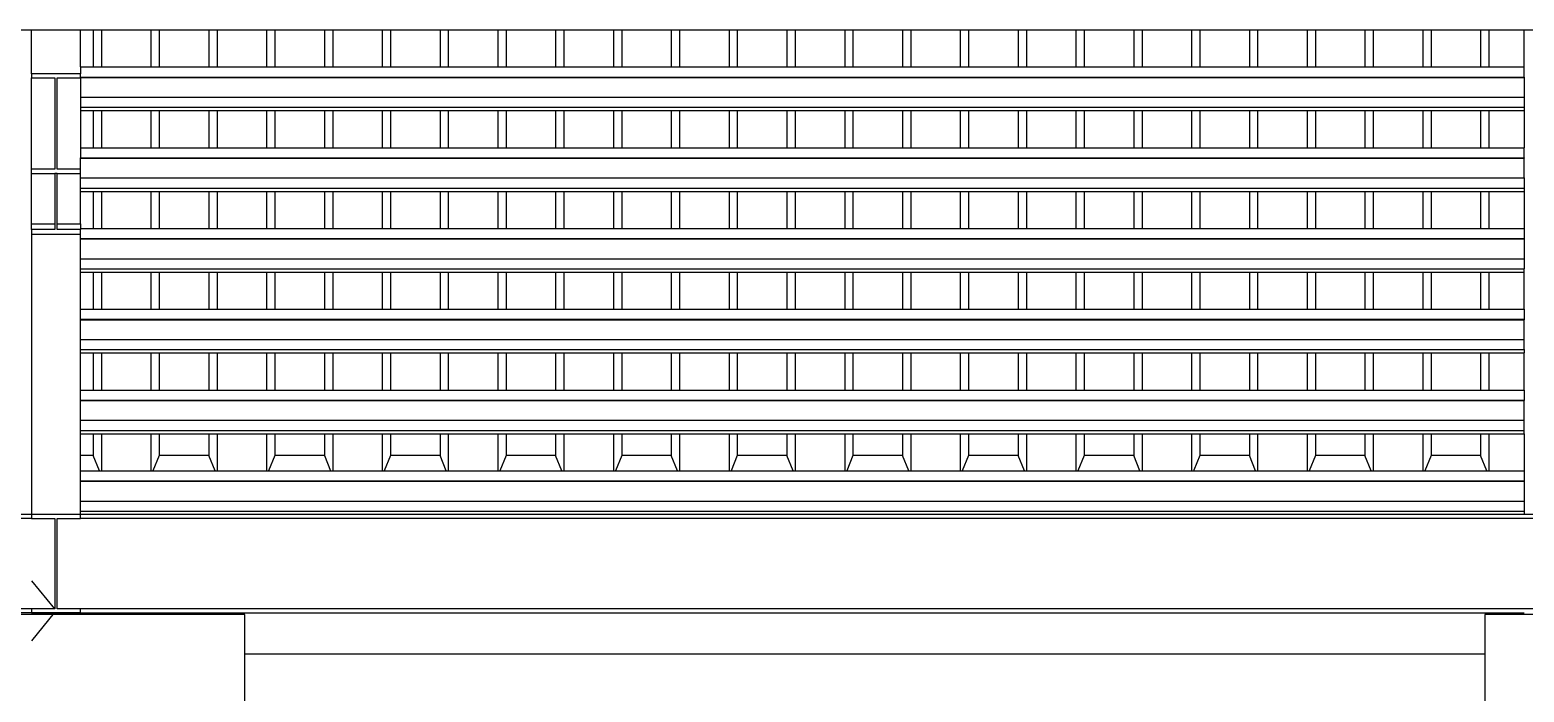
# Model space of a CAD drawing. Extents: x -49.7 to 49.7, y -10.2 to 18.8.
# Drawn here: x -3.051 to 0.599, y 11.477 to 13.094 of the extents above; entities that cross this region are included whole.
import ezdxf

# ---------------------------------------------------------------- set-up
doc = ezdxf.new("R2010")
doc.units = 0
doc.layers.get('0').update_dxf_attribs({"linetype": 'CONTINUOUS'})
doc.layers.add('SECTIONCUTEDGES', color=7, linetype='CONTINUOUS')

msp = doc.modelspace()

# ---------------------------------------------------------------- linework, layer by layer
for p, q in [((-3.1507, 13.0943), (-3.0468, 13.0943)), ((-3.0468, 13.0943), (-2.9268, 13.0943)), ((-3.0468, 12.9872), (-3.0468, 13.0943)), ((-2.9268, 13.0943), (-2.8959, 13.0943)), ((-2.9268, 13.0039), (-2.9268, 13.0943)), ((-2.8959, 13.0943), (-2.8959, 13.0039)), ((-2.8959, 13.0943), (-2.8758, 13.0943)), ((-2.8758, 13.0943), (-2.8758, 13.0039)), ((-2.8758, 13.0943), (-2.7547, 13.0943)), ((-2.7547, 13.0943), (-2.7547, 13.0039)), ((-2.7547, 13.0943), (-2.7346, 13.0943)), ((-2.7346, 13.0943), (-2.7346, 13.0039)), ((-2.7346, 13.0943), (-2.6135, 13.0943)), ((-2.6135, 13.0943), (-2.6135, 13.0039)), ((-2.6135, 13.0943), (-2.5934, 13.0943)), ((-2.5934, 13.0943), (-2.5934, 13.0039)), ((-2.5934, 13.0943), (-2.4723, 13.0943)), ((-2.4723, 13.0943), (-2.4723, 13.0039)), ((-2.4723, 13.0943), (-2.4521, 13.0943)), ((-2.4521, 13.0943), (-2.4521, 13.0039)), ((-2.4521, 13.0943), (-2.3311, 13.0943)), ((-2.3311, 13.0943), (-2.3311, 13.0039)), ((-2.3311, 13.0943), (-2.3109, 13.0943)), ((-2.3109, 13.0943), (-2.3109, 13.0039)), ((-2.3109, 13.0943), (-2.1899, 13.0943)), ((-2.1899, 13.0943), (-2.1899, 13.0039)), ((-2.1899, 13.0943), (-2.1697, 13.0943)), ((-2.1697, 13.0943), (-2.1697, 13.0039)), ((-2.1697, 13.0943), (-2.0487, 13.0943)), ((-2.0487, 13.0943), (-2.0487, 13.0039)), ((-2.0487, 13.0943), (-2.0285, 13.0943)), ((-2.0285, 13.0943), (-2.0285, 13.0039)), ((-2.0285, 13.0943), (-1.9075, 13.0943)), ((-1.9075, 13.0943), (-1.9075, 13.0039)), ((-1.9075, 13.0943), (-1.8873, 13.0943)), ((-1.8873, 13.0943), (-1.8873, 13.0039)), ((-1.8873, 13.0943), (-1.7663, 13.0943)), ((-1.7663, 13.0943), (-1.7663, 13.0039)), ((-1.7663, 13.0943), (-1.7461, 13.0943)), ((-1.7461, 13.0943), (-1.7461, 13.0039)), ((-1.7461, 13.0943), (-1.6251, 13.0943)), ((-1.6251, 13.0943), (-1.6251, 13.0039)), ((-1.6251, 13.0943), (-1.6049, 13.0943)), ((-1.6049, 13.0943), (-1.6049, 13.0039)), ((-1.6049, 13.0943), (-1.4839, 13.0943)), ((-1.4839, 13.0943), (-1.4839, 13.0039)), ((-1.4839, 13.0943), (-1.4637, 13.0943)), ((-1.4637, 13.0943), (-1.4637, 13.0039)), ((-1.4637, 13.0943), (-1.3427, 13.0943)), ((-1.3427, 13.0943), (-1.3427, 13.0039)), ((-1.3427, 13.0943), (-1.3225, 13.0943)), ((-1.3225, 13.0943), (-1.3225, 13.0039)), ((-1.3225, 13.0943), (-1.2015, 13.0943)), ((-1.2015, 13.0943), (-1.2015, 13.0039)), ((-1.2015, 13.0943), (-1.1813, 13.0943)), ((-1.1813, 13.0943), (-1.1813, 13.0039)), ((-1.1813, 13.0943), (-1.0602, 13.0943)), ((-1.0602, 13.0943), (-1.0602, 13.0039)), ((-1.0602, 13.0943), (-1.0401, 13.0943)), ((-1.0401, 13.0943), (-1.0401, 13.0039)), ((-1.0401, 13.0943), (-0.919, 13.0943)), ((-0.919, 13.0943), (-0.919, 13.0039)), ((-0.919, 13.0943), (-0.8989, 13.0943)), ((-0.8989, 13.0943), (-0.8989, 13.0039)), ((-0.8989, 13.0943), (-0.7778, 13.0943)), ((-0.7778, 13.0943), (-0.7778, 13.0039)), ((-0.7778, 13.0943), (-0.7577, 13.0943)), ((-0.7577, 13.0943), (-0.7577, 13.0039)), ((-0.7577, 13.0943), (-0.6366, 13.0943)), ((-0.6366, 13.0943), (-0.6366, 13.0039)), ((-0.6366, 13.0943), (-0.6165, 13.0943)), ((-0.6165, 13.0943), (-0.6165, 13.0039)), ((-0.6165, 13.0943), (-0.4954, 13.0943)), ((-0.4954, 13.0943), (-0.4954, 13.0039)), ((-0.4954, 13.0943), (-0.4752, 13.0943)), ((-0.4752, 13.0943), (-0.4752, 13.0039)), ((-0.4752, 13.0943), (-0.3542, 13.0943)), ((-0.3542, 13.0943), (-0.3542, 13.0039)), ((-0.3542, 13.0943), (-0.334, 13.0943)), ((-0.334, 13.0943), (-0.334, 13.0039)), ((-0.334, 13.0943), (-0.213, 13.0943)), ((-0.213, 13.0943), (-0.213, 13.0039)), ((-0.213, 13.0943), (-0.1928, 13.0943)), ((-0.1928, 13.0943), (-0.1928, 13.0039)), ((-0.1928, 13.0943), (-0.0718, 13.0943)), ((-0.0718, 13.0943), (-0.0718, 13.0039)), ((-0.0718, 13.0943), (-0.0516, 13.0943)), ((-0.0516, 13.0943), (-0.0516, 13.0039)), ((-0.0516, 13.0943), (0.0694, 13.0943)), ((0.0694, 13.0943), (0.0694, 13.0039)), ((0.0694, 13.0943), (0.0896, 13.0943)), ((0.0896, 13.0943), (0.0896, 13.0039)), ((0.0896, 13.0943), (0.2106, 13.0943)), ((0.2106, 13.0943), (0.2106, 13.0039)), ((0.2106, 13.0943), (0.2308, 13.0943)), ((0.2308, 13.0943), (0.2308, 13.0039)), ((0.2308, 13.0943), (0.3518, 13.0943)), ((0.3518, 13.0943), (0.3518, 13.0039)), ((0.3518, 13.0943), (0.372, 13.0943)), ((0.372, 13.0943), (0.372, 13.0039)), ((0.372, 13.0943), (0.493, 13.0943)), ((0.493, 13.0943), (0.493, 13.0039)), ((0.493, 13.0943), (0.5132, 13.0943)), ((0.5132, 13.0943), (0.5132, 13.0039)), ((0.5132, 13.0943), (0.5993, 13.0943)), ((0.5993, 13.0943), (0.7032, 13.0943)), ((0.5993, 13.0039), (0.5993, 13.0943)), ((-2.9268, 13.0039), (-2.8959, 13.0039)), ((-2.9268, 13.0039), (-2.9268, 12.9872)), ((-2.8959, 13.0039), (-2.8758, 13.0039)), ((-2.8758, 13.0039), (-2.7547, 13.0039)), ((-2.7547, 13.0039), (-2.7346, 13.0039)), ((-2.7346, 13.0039), (-2.6135, 13.0039)), ((-2.6135, 13.0039), (-2.5934, 13.0039)), ((-2.5934, 13.0039), (-2.4723, 13.0039)), ((-2.4723, 13.0039), (-2.4521, 13.0039)), ((-2.4521, 13.0039), (-2.3311, 13.0039)), ((-2.3311, 13.0039), (-2.3109, 13.0039)), ((-2.3109, 13.0039), (-2.1899, 13.0039)), ((-2.1899, 13.0039), (-2.1697, 13.0039)), ((-2.1697, 13.0039), (-2.0487, 13.0039)), ((-2.0487, 13.0039), (-2.0285, 13.0039)), ((-2.0285, 13.0039), (-1.9075, 13.0039)), ((-1.9075, 13.0039), (-1.8873, 13.0039)), ((-1.8873, 13.0039), (-1.7663, 13.0039)), ((-1.7663, 13.0039), (-1.7461, 13.0039)), ((-1.7461, 13.0039), (-1.6251, 13.0039)), ((-1.6251, 13.0039), (-1.6049, 13.0039)), ((-1.6049, 13.0039), (-1.4839, 13.0039)), ((-1.4839, 13.0039), (-1.4637, 13.0039)), ((-1.4637, 13.0039), (-1.3427, 13.0039)), ((-1.3427, 13.0039), (-1.3225, 13.0039)), ((-1.3225, 13.0039), (-1.2015, 13.0039)), ((-1.2015, 13.0039), (-1.1813, 13.0039)), ((-1.1813, 13.0039), (-1.0602, 13.0039)), ((-1.0602, 13.0039), (-1.0401, 13.0039)), ((-1.0401, 13.0039), (-0.919, 13.0039)), ((-0.919, 13.0039), (-0.8989, 13.0039)), ((-0.8989, 13.0039), (-0.7778, 13.0039)), ((-0.7778, 13.0039), (-0.7577, 13.0039)), ((-0.7577, 13.0039), (-0.6366, 13.0039)), ((-0.6366, 13.0039), (-0.6165, 13.0039)), ((-0.6165, 13.0039), (-0.4954, 13.0039)), ((-0.4954, 13.0039), (-0.4752, 13.0039)), ((-0.4752, 13.0039), (-0.3542, 13.0039)), ((-0.3542, 13.0039), (-0.334, 13.0039)), ((-0.334, 13.0039), (-0.213, 13.0039)), ((-0.213, 13.0039), (-0.1928, 13.0039)), ((-0.1928, 13.0039), (-0.0718, 13.0039)), ((-0.0718, 13.0039), (-0.0516, 13.0039)), ((-0.0516, 13.0039), (0.0694, 13.0039)), ((0.0694, 13.0039), (0.0896, 13.0039)), ((0.0896, 13.0039), (0.2106, 13.0039)), ((0.2106, 13.0039), (0.2308, 13.0039)), ((0.2308, 13.0039), (0.3518, 13.0039)), ((0.3518, 13.0039), (0.372, 13.0039)), ((0.372, 13.0039), (0.493, 13.0039)), ((0.493, 13.0039), (0.5132, 13.0039)), ((0.5132, 13.0039), (0.5993, 13.0039)), ((0.5993, 12.9792), (0.5993, 13.0039)), ((-3.0468, 12.7538), (-3.0468, 12.9773)), ((-2.9268, 12.9792), (0.5993, 12.9792)), ((-2.9268, 12.9784), (0.5993, 12.9784)), ((-2.9268, 12.9773), (-2.9268, 12.9299)), ((0.5993, 12.9792), (0.5993, 12.9784)), ((0.5993, 12.9784), (0.5993, 12.9299)), ((-2.9268, 12.9299), (0.5993, 12.9299)), ((-2.9268, 12.9299), (-2.9268, 12.9052)), ((0.5993, 12.9299), (0.5993, 12.9052)), ((-2.9268, 12.9052), (0.5993, 12.9052)), ((-2.9268, 12.9052), (-2.9268, 12.897)), ((-2.9268, 12.897), (-2.8959, 12.897)), ((-2.9268, 12.897), (-2.9268, 12.8066)), ((-2.8959, 12.897), (-2.8959, 12.8066)), ((-2.8959, 12.897), (-2.8758, 12.897)), ((-2.8758, 12.897), (-2.8758, 12.8066)), ((-2.8758, 12.897), (-2.7547, 12.897)), ((-2.7547, 12.897), (-2.7547, 12.8066)), ((-2.7547, 12.897), (-2.7346, 12.897)), ((-2.7346, 12.897), (-2.7346, 12.8066)), ((-2.7346, 12.897), (-2.6135, 12.897)), ((-2.6135, 12.897), (-2.6135, 12.8066)), ((-2.6135, 12.897), (-2.5934, 12.897)), ((-2.5934, 12.897), (-2.5934, 12.8066)), ((-2.5934, 12.897), (-2.4723, 12.897)), ((-2.4723, 12.897), (-2.4723, 12.8066)), ((-2.4723, 12.897), (-2.4521, 12.897)), ((-2.4521, 12.897), (-2.4521, 12.8066)), ((-2.4521, 12.897), (-2.3311, 12.897)), ((-2.3311, 12.897), (-2.3311, 12.8066)), ((-2.3311, 12.897), (-2.3109, 12.897)), ((-2.3109, 12.897), (-2.3109, 12.8066)), ((-2.3109, 12.897), (-2.1899, 12.897)), ((-2.1899, 12.897), (-2.1899, 12.8066)), ((-2.1899, 12.897), (-2.1697, 12.897)), ((-2.1697, 12.897), (-2.1697, 12.8066)), ((-2.1697, 12.897), (-2.0487, 12.897)), ((-2.0487, 12.897), (-2.0487, 12.8066)), ((-2.0487, 12.897), (-2.0285, 12.897)), ((-2.0285, 12.897), (-2.0285, 12.8066)), ((-2.0285, 12.897), (-1.9075, 12.897)), ((-1.9075, 12.897), (-1.9075, 12.8066)), ((-1.9075, 12.897), (-1.8873, 12.897)), ((-1.8873, 12.897), (-1.8873, 12.8066)), ((-1.8873, 12.897), (-1.7663, 12.897)), ((-1.7663, 12.897), (-1.7663, 12.8066)), ((-1.7663, 12.897), (-1.7461, 12.897)), ((-1.7461, 12.897), (-1.7461, 12.8066)), ((-1.7461, 12.897), (-1.6251, 12.897)), ((-1.6251, 12.897), (-1.6251, 12.8066)), ((-1.6251, 12.897), (-1.6049, 12.897)), ((-1.6049, 12.897), (-1.6049, 12.8066)), ((-1.6049, 12.897), (-1.4839, 12.897)), ((-1.4839, 12.897), (-1.4839, 12.8066)), ((-1.4839, 12.897), (-1.4637, 12.897)), ((-1.4637, 12.897), (-1.4637, 12.8066)), ((-1.4637, 12.897), (-1.3427, 12.897)), ((-1.3427, 12.897), (-1.3427, 12.8066)), ((-1.3427, 12.897), (-1.3225, 12.897)), ((-1.3225, 12.897), (-1.3225, 12.8066)), ((-1.3225, 12.897), (-1.2015, 12.897)), ((-1.2015, 12.897), (-1.2015, 12.8066)), ((-1.2015, 12.897), (-1.1813, 12.897)), ((-1.1813, 12.897), (-1.1813, 12.8066)), ((-1.1813, 12.897), (-1.0602, 12.897)), ((-1.0602, 12.897), (-1.0602, 12.8066)), ((-1.0602, 12.897), (-1.0401, 12.897)), ((-1.0401, 12.897), (-1.0401, 12.8066)), ((-1.0401, 12.897), (-0.919, 12.897)), ((-0.919, 12.897), (-0.919, 12.8066)), ((-0.919, 12.897), (-0.8989, 12.897)), ((-0.8989, 12.897), (-0.8989, 12.8066)), ((-0.8989, 12.897), (-0.7778, 12.897)), ((-0.7778, 12.897), (-0.7778, 12.8066)), ((-0.7778, 12.897), (-0.7577, 12.897)), ((-0.7577, 12.897), (-0.7577, 12.8066)), ((-0.7577, 12.897), (-0.6366, 12.897)), ((-0.6366, 12.897), (-0.6366, 12.8066)), ((-0.6366, 12.897), (-0.6165, 12.897)), ((-0.6165, 12.897), (-0.6165, 12.8066)), ((-0.6165, 12.897), (-0.4954, 12.897)), ((-0.4954, 12.897), (-0.4954, 12.8066)), ((-0.4954, 12.897), (-0.4752, 12.897)), ((-0.4752, 12.897), (-0.4752, 12.8066)), ((-0.4752, 12.897), (-0.3542, 12.897)), ((-0.3542, 12.897), (-0.3542, 12.8066)), ((-0.3542, 12.897), (-0.334, 12.897)), ((-0.334, 12.897), (-0.334, 12.8066)), ((-0.334, 12.897), (-0.213, 12.897)), ((-0.213, 12.897), (-0.213, 12.8066)), ((-0.213, 12.897), (-0.1928, 12.897)), ((-0.1928, 12.897), (-0.1928, 12.8066)), ((-0.1928, 12.897), (-0.0718, 12.897)), ((-0.0718, 12.897), (-0.0718, 12.8066)), ((-0.0718, 12.897), (-0.0516, 12.897)), ((-0.0516, 12.897), (-0.0516, 12.8066)), ((-0.0516, 12.897), (0.0694, 12.897)), ((0.0694, 12.897), (0.0694, 12.8066)), ((0.0694, 12.897), (0.0896, 12.897)), ((0.0896, 12.897), (0.0896, 12.8066)), ((0.0896, 12.897), (0.2106, 12.897)), ((0.2106, 12.897), (0.2106, 12.8066)), ((0.2106, 12.897), (0.2308, 12.897)), ((0.2308, 12.897), (0.2308, 12.8066)), ((0.2308, 12.897), (0.3518, 12.897)), ((0.3518, 12.897), (0.3518, 12.8066)), ((0.3518, 12.897), (0.372, 12.897)), ((0.372, 12.897), (0.372, 12.8066)), ((0.372, 12.897), (0.493, 12.897)), ((0.493, 12.897), (0.493, 12.8066)), ((0.493, 12.897), (0.5132, 12.897)), ((0.5132, 12.897), (0.5132, 12.8066)), ((0.5132, 12.897), (0.5993, 12.897)), ((0.5993, 12.9052), (0.5993, 12.897)), ((0.5993, 12.897), (0.5993, 12.8066)), ((-2.9268, 12.8066), (-2.8959, 12.8066)), ((-2.9268, 12.8066), (-2.9268, 12.7819)), ((-2.9268, 12.7819), (0.5993, 12.7819)), ((-2.9268, 12.7811), (-2.9268, 12.7819)), ((-2.9268, 12.7811), (0.5993, 12.7811)), ((-2.9268, 12.7538), (-2.9268, 12.7811)), ((-2.8959, 12.8066), (-2.8758, 12.8066)), ((-2.8758, 12.8066), (-2.7547, 12.8066)), ((-2.7547, 12.8066), (-2.7346, 12.8066)), ((-2.7346, 12.8066), (-2.6135, 12.8066)), ((-2.6135, 12.8066), (-2.5934, 12.8066)), ((-2.5934, 12.8066), (-2.4723, 12.8066)), ((-2.4723, 12.8066), (-2.4521, 12.8066)), ((-2.4521, 12.8066), (-2.3311, 12.8066)), ((-2.3311, 12.8066), (-2.3109, 12.8066)), ((-2.3109, 12.8066), (-2.1899, 12.8066)), ((-2.1899, 12.8066), (-2.1697, 12.8066)), ((-2.1697, 12.8066), (-2.0487, 12.8066)), ((-2.0487, 12.8066), (-2.0285, 12.8066)), ((-2.0285, 12.8066), (-1.9075, 12.8066)), ((-1.9075, 12.8066), (-1.8873, 12.8066)), ((-1.8873, 12.8066), (-1.7663, 12.8066)), ((-1.7663, 12.8066), (-1.7461, 12.8066)), ((-1.7461, 12.8066), (-1.6251, 12.8066)), ((-1.6251, 12.8066), (-1.6049, 12.8066)), ((-1.6049, 12.8066), (-1.4839, 12.8066)), ((-1.4839, 12.8066), (-1.4637, 12.8066)), ((-1.4637, 12.8066), (-1.3427, 12.8066)), ((-1.3427, 12.8066), (-1.3225, 12.8066)), ((-1.3225, 12.8066), (-1.2015, 12.8066)), ((-1.2015, 12.8066), (-1.1813, 12.8066)), ((-1.1813, 12.8066), (-1.0602, 12.8066)), ((-1.0602, 12.8066), (-1.0401, 12.8066)), ((-1.0401, 12.8066), (-0.919, 12.8066)), ((-0.919, 12.8066), (-0.8989, 12.8066)), ((-0.8989, 12.8066), (-0.7778, 12.8066)), ((-0.7778, 12.8066), (-0.7577, 12.8066)), ((-0.7577, 12.8066), (-0.6366, 12.8066)), ((-0.6366, 12.8066), (-0.6165, 12.8066)), ((-0.6165, 12.8066), (-0.4954, 12.8066)), ((-0.4954, 12.8066), (-0.4752, 12.8066)), ((-0.4752, 12.8066), (-0.3542, 12.8066)), ((-0.3542, 12.8066), (-0.334, 12.8066)), ((-0.334, 12.8066), (-0.213, 12.8066)), ((-0.213, 12.8066), (-0.1928, 12.8066)), ((-0.1928, 12.8066), (-0.0718, 12.8066)), ((-0.0718, 12.8066), (-0.0516, 12.8066)), ((-0.0516, 12.8066), (0.0694, 12.8066)), ((0.0694, 12.8066), (0.0896, 12.8066)), ((0.0896, 12.8066), (0.2106, 12.8066)), ((0.2106, 12.8066), (0.2308, 12.8066)), ((0.2308, 12.8066), (0.3518, 12.8066)), ((0.3518, 12.8066), (0.372, 12.8066)), ((0.372, 12.8066), (0.493, 12.8066)), ((0.493, 12.8066), (0.5132, 12.8066)), ((0.5132, 12.8066), (0.5993, 12.8066)), ((0.5993, 12.7819), (0.5993, 12.8066)), ((0.5993, 12.7819), (0.5993, 12.7811)), ((0.5993, 12.7326), (0.5993, 12.7811)), ((-3.0468, 12.6208), (-3.0468, 12.7439)), ((-2.9268, 12.7326), (-2.9268, 12.7439)), ((-2.9268, 12.7326), (0.5993, 12.7326)), ((-2.9268, 12.7079), (-2.9268, 12.7326)), ((-2.9268, 12.7079), (0.5993, 12.7079)), ((-2.9268, 12.6997), (-2.9268, 12.7079)), ((0.5993, 12.7326), (0.5993, 12.7079)), ((0.5993, 12.7079), (0.5993, 12.6997)), ((-2.9268, 12.6997), (-2.8959, 12.6997)), ((-2.9268, 12.6208), (-2.9268, 12.6997)), ((-2.8959, 12.6997), (-2.8959, 12.6093)), ((-2.8959, 12.6997), (-2.8758, 12.6997)), ((-2.8758, 12.6997), (-2.8758, 12.6093)), ((-2.8758, 12.6997), (-2.7547, 12.6997)), ((-2.7547, 12.6997), (-2.7547, 12.6093)), ((-2.7547, 12.6997), (-2.7346, 12.6997)), ((-2.7346, 12.6997), (-2.7346, 12.6093)), ((-2.7346, 12.6997), (-2.6135, 12.6997)), ((-2.6135, 12.6997), (-2.6135, 12.6093)), ((-2.6135, 12.6997), (-2.5934, 12.6997)), ((-2.5934, 12.6997), (-2.5934, 12.6093)), ((-2.5934, 12.6997), (-2.4723, 12.6997)), ((-2.4723, 12.6997), (-2.4723, 12.6093)), ((-2.4723, 12.6997), (-2.4521, 12.6997)), ((-2.4521, 12.6997), (-2.4521, 12.6093)), ((-2.4521, 12.6997), (-2.3311, 12.6997)), ((-2.3311, 12.6997), (-2.3311, 12.6093)), ((-2.3311, 12.6997), (-2.3109, 12.6997)), ((-2.3109, 12.6997), (-2.3109, 12.6093)), ((-2.3109, 12.6997), (-2.1899, 12.6997)), ((-2.1899, 12.6997), (-2.1899, 12.6093)), ((-2.1899, 12.6997), (-2.1697, 12.6997)), ((-2.1697, 12.6997), (-2.1697, 12.6093)), ((-2.1697, 12.6997), (-2.0487, 12.6997)), ((-2.0487, 12.6997), (-2.0487, 12.6093)), ((-2.0487, 12.6997), (-2.0285, 12.6997)), ((-2.0285, 12.6997), (-2.0285, 12.6093)), ((-2.0285, 12.6997), (-1.9075, 12.6997)), ((-1.9075, 12.6997), (-1.9075, 12.6093)), ((-1.9075, 12.6997), (-1.8873, 12.6997)), ((-1.8873, 12.6997), (-1.8873, 12.6093)), ((-1.8873, 12.6997), (-1.7663, 12.6997)), ((-1.7663, 12.6997), (-1.7663, 12.6093)), ((-1.7663, 12.6997), (-1.7461, 12.6997)), ((-1.7461, 12.6997), (-1.7461, 12.6093)), ((-1.7461, 12.6997), (-1.6251, 12.6997)), ((-1.6251, 12.6997), (-1.6251, 12.6093)), ((-1.6251, 12.6997), (-1.6049, 12.6997)), ((-1.6049, 12.6997), (-1.6049, 12.6093)), ((-1.6049, 12.6997), (-1.4839, 12.6997)), ((-1.4839, 12.6997), (-1.4839, 12.6093)), ((-1.4839, 12.6997), (-1.4637, 12.6997)), ((-1.4637, 12.6997), (-1.4637, 12.6093)), ((-1.4637, 12.6997), (-1.3427, 12.6997)), ((-1.3427, 12.6997), (-1.3427, 12.6093)), ((-1.3427, 12.6997), (-1.3225, 12.6997)), ((-1.3225, 12.6997), (-1.3225, 12.6093)), ((-1.3225, 12.6997), (-1.2015, 12.6997)), ((-1.2015, 12.6997), (-1.2015, 12.6093)), ((-1.2015, 12.6997), (-1.1813, 12.6997)), ((-1.1813, 12.6997), (-1.1813, 12.6093)), ((-1.1813, 12.6997), (-1.0602, 12.6997)), ((-1.0602, 12.6997), (-1.0602, 12.6093)), ((-1.0602, 12.6997), (-1.0401, 12.6997)), ((-1.0401, 12.6997), (-1.0401, 12.6093)), ((-1.0401, 12.6997), (-0.919, 12.6997)), ((-0.919, 12.6997), (-0.919, 12.6093)), ((-0.919, 12.6997), (-0.8989, 12.6997)), ((-0.8989, 12.6997), (-0.8989, 12.6093)), ((-0.8989, 12.6997), (-0.7778, 12.6997)), ((-0.7778, 12.6997), (-0.7778, 12.6093)), ((-0.7778, 12.6997), (-0.7577, 12.6997)), ((-0.7577, 12.6997), (-0.7577, 12.6093)), ((-0.7577, 12.6997), (-0.6366, 12.6997)), ((-0.6366, 12.6997), (-0.6366, 12.6093)), ((-0.6366, 12.6997), (-0.6165, 12.6997)), ((-0.6165, 12.6997), (-0.6165, 12.6093)), ((-0.6165, 12.6997), (-0.4954, 12.6997)), ((-0.4954, 12.6997), (-0.4954, 12.6093)), ((-0.4954, 12.6997), (-0.4752, 12.6997)), ((-0.4752, 12.6997), (-0.4752, 12.6093)), ((-0.4752, 12.6997), (-0.3542, 12.6997)), ((-0.3542, 12.6997), (-0.3542, 12.6093)), ((-0.3542, 12.6997), (-0.334, 12.6997)), ((-0.334, 12.6997), (-0.334, 12.6093)), ((-0.334, 12.6997), (-0.213, 12.6997)), ((-0.213, 12.6997), (-0.213, 12.6093)), ((-0.213, 12.6997), (-0.1928, 12.6997)), ((-0.1928, 12.6997), (-0.1928, 12.6093)), ((-0.1928, 12.6997), (-0.0718, 12.6997)), ((-0.0718, 12.6997), (-0.0718, 12.6093)), ((-0.0718, 12.6997), (-0.0516, 12.6997)), ((-0.0516, 12.6997), (-0.0516, 12.6093)), ((-0.0516, 12.6997), (0.0694, 12.6997)), ((0.0694, 12.6997), (0.0694, 12.6093)), ((0.0694, 12.6997), (0.0896, 12.6997)), ((0.0896, 12.6997), (0.0896, 12.6093)), ((0.0896, 12.6997), (0.2106, 12.6997)), ((0.2106, 12.6997), (0.2106, 12.6093)), ((0.2106, 12.6997), (0.2308, 12.6997)), ((0.2308, 12.6997), (0.2308, 12.6093)), ((0.2308, 12.6997), (0.3518, 12.6997)), ((0.3518, 12.6997), (0.3518, 12.6093)), ((0.3518, 12.6997), (0.372, 12.6997)), ((0.372, 12.6997), (0.372, 12.6093)), ((0.372, 12.6997), (0.493, 12.6997)), ((0.493, 12.6997), (0.493, 12.6093)), ((0.493, 12.6997), (0.5132, 12.6997)), ((0.5132, 12.6997), (0.5132, 12.6093)), ((0.5132, 12.6997), (0.5993, 12.6997)), ((0.5993, 12.6997), (0.5993, 12.6093)), ((-3.0468, 12.6208), (-2.9899, 12.6208)), ((-3.0468, 12.6066), (-3.0468, 12.6208)), ((-3.0468, 12.5953), (-3.0468, 11.9106)), ((-2.9837, 12.6208), (-2.9268, 12.6208)), ((-2.9268, 12.6208), (-2.9268, 12.6093)), ((-2.9268, 12.6093), (-2.9268, 12.6066)), ((-2.9268, 12.6093), (-2.8959, 12.6093)), ((-2.9268, 12.5846), (-2.9268, 12.5953)), ((-2.8959, 12.6093), (-2.8758, 12.6093)), ((-2.8758, 12.6093), (-2.7547, 12.6093)), ((-2.7547, 12.6093), (-2.7346, 12.6093)), ((-2.7346, 12.6093), (-2.6135, 12.6093)), ((-2.6135, 12.6093), (-2.5934, 12.6093)), ((-2.5934, 12.6093), (-2.4723, 12.6093)), ((-2.4723, 12.6093), (-2.4521, 12.6093)), ((-2.4521, 12.6093), (-2.3311, 12.6093)), ((-2.3311, 12.6093), (-2.3109, 12.6093)), ((-2.3109, 12.6093), (-2.1899, 12.6093)), ((-2.1899, 12.6093), (-2.1697, 12.6093)), ((-2.1697, 12.6093), (-2.0487, 12.6093)), ((-2.0487, 12.6093), (-2.0285, 12.6093)), ((-2.0285, 12.6093), (-1.9075, 12.6093)), ((-1.9075, 12.6093), (-1.8873, 12.6093)), ((-1.8873, 12.6093), (-1.7663, 12.6093)), ((-1.7663, 12.6093), (-1.7461, 12.6093)), ((-1.7461, 12.6093), (-1.6251, 12.6093)), ((-1.6251, 12.6093), (-1.6049, 12.6093)), ((-1.6049, 12.6093), (-1.4839, 12.6093)), ((-1.4839, 12.6093), (-1.4637, 12.6093)), ((-1.4637, 12.6093), (-1.3427, 12.6093)), ((-1.3427, 12.6093), (-1.3225, 12.6093)), ((-1.3225, 12.6093), (-1.2015, 12.6093)), ((-1.2015, 12.6093), (-1.1813, 12.6093)), ((-1.1813, 12.6093), (-1.0602, 12.6093)), ((-1.0602, 12.6093), (-1.0401, 12.6093)), ((-1.0401, 12.6093), (-0.919, 12.6093)), ((-0.919, 12.6093), (-0.8989, 12.6093)), ((-0.8989, 12.6093), (-0.7778, 12.6093)), ((-0.7778, 12.6093), (-0.7577, 12.6093)), ((-0.7577, 12.6093), (-0.6366, 12.6093)), ((-0.6366, 12.6093), (-0.6165, 12.6093)), ((-0.6165, 12.6093), (-0.4954, 12.6093)), ((-0.4954, 12.6093), (-0.4752, 12.6093)), ((-0.4752, 12.6093), (-0.3542, 12.6093)), ((-0.3542, 12.6093), (-0.334, 12.6093)), ((-0.334, 12.6093), (-0.213, 12.6093)), ((-0.213, 12.6093), (-0.1928, 12.6093)), ((-0.1928, 12.6093), (-0.0718, 12.6093)), ((-0.0718, 12.6093), (-0.0516, 12.6093)), ((-0.0516, 12.6093), (0.0694, 12.6093)), ((0.0694, 12.6093), (0.0896, 12.6093)), ((0.0896, 12.6093), (0.2106, 12.6093)), ((0.2106, 12.6093), (0.2308, 12.6093)), ((0.2308, 12.6093), (0.3518, 12.6093)), ((0.3518, 12.6093), (0.372, 12.6093)), ((0.372, 12.6093), (0.493, 12.6093)), ((0.493, 12.6093), (0.5132, 12.6093)), ((0.5132, 12.6093), (0.5993, 12.6093)), ((0.5993, 12.6093), (0.5993, 12.5846)), ((-2.9268, 12.5846), (0.5993, 12.5846)), ((-2.9268, 12.5838), (-2.9268, 12.5846)), ((-2.9268, 12.5838), (0.5993, 12.5838)), ((-2.9268, 12.5353), (-2.9268, 12.5838)), ((0.5993, 12.5846), (0.5993, 12.5838)), ((0.5993, 12.5838), (0.5993, 12.5353)), ((-2.9268, 12.5353), (0.5993, 12.5353)), ((-2.9268, 12.5107), (-2.9268, 12.5353)), ((0.5993, 12.5353), (0.5993, 12.5107)), ((-2.9268, 12.5107), (0.5993, 12.5107)), ((-2.9268, 12.5024), (-2.9268, 12.5107)), ((-2.9268, 12.5024), (-2.8959, 12.5024)), ((-2.9268, 12.412), (-2.9268, 12.5024)), ((-2.8959, 12.5024), (-2.8959, 12.412)), ((-2.8959, 12.5024), (-2.8758, 12.5024)), ((-2.8758, 12.5024), (-2.8758, 12.412)), ((-2.8758, 12.5024), (-2.7547, 12.5024)), ((-2.7547, 12.5024), (-2.7547, 12.412)), ((-2.7547, 12.5024), (-2.7346, 12.5024)), ((-2.7346, 12.5024), (-2.7346, 12.412)), ((-2.7346, 12.5024), (-2.6135, 12.5024)), ((-2.6135, 12.5024), (-2.6135, 12.412)), ((-2.6135, 12.5024), (-2.5934, 12.5024)), ((-2.5934, 12.5024), (-2.5934, 12.412)), ((-2.5934, 12.5024), (-2.4723, 12.5024)), ((-2.4723, 12.5024), (-2.4723, 12.412)), ((-2.4723, 12.5024), (-2.4521, 12.5024)), ((-2.4521, 12.5024), (-2.4521, 12.412)), ((-2.4521, 12.5024), (-2.3311, 12.5024)), ((-2.3311, 12.5024), (-2.3311, 12.412)), ((-2.3311, 12.5024), (-2.3109, 12.5024)), ((-2.3109, 12.5024), (-2.3109, 12.412)), ((-2.3109, 12.5024), (-2.1899, 12.5024)), ((-2.1899, 12.5024), (-2.1899, 12.412)), ((-2.1899, 12.5024), (-2.1697, 12.5024)), ((-2.1697, 12.5024), (-2.1697, 12.412)), ((-2.1697, 12.5024), (-2.0487, 12.5024)), ((-2.0487, 12.5024), (-2.0487, 12.412)), ((-2.0487, 12.5024), (-2.0285, 12.5024)), ((-2.0285, 12.5024), (-2.0285, 12.412)), ((-2.0285, 12.5024), (-1.9075, 12.5024)), ((-1.9075, 12.5024), (-1.9075, 12.412)), ((-1.9075, 12.5024), (-1.8873, 12.5024)), ((-1.8873, 12.5024), (-1.8873, 12.412)), ((-1.8873, 12.5024), (-1.7663, 12.5024)), ((-1.7663, 12.5024), (-1.7663, 12.412)), ((-1.7663, 12.5024), (-1.7461, 12.5024)), ((-1.7461, 12.5024), (-1.7461, 12.412)), ((-1.7461, 12.5024), (-1.6251, 12.5024)), ((-1.6251, 12.5024), (-1.6251, 12.412)), ((-1.6251, 12.5024), (-1.6049, 12.5024)), ((-1.6049, 12.5024), (-1.6049, 12.412)), ((-1.6049, 12.5024), (-1.4839, 12.5024)), ((-1.4839, 12.5024), (-1.4839, 12.412)), ((-1.4839, 12.5024), (-1.4637, 12.5024)), ((-1.4637, 12.5024), (-1.4637, 12.412)), ((-1.4637, 12.5024), (-1.3427, 12.5024)), ((-1.3427, 12.5024), (-1.3427, 12.412)), ((-1.3427, 12.5024), (-1.3225, 12.5024)), ((-1.3225, 12.5024), (-1.3225, 12.412)), ((-1.3225, 12.5024), (-1.2015, 12.5024)), ((-1.2015, 12.5024), (-1.2015, 12.412)), ((-1.2015, 12.5024), (-1.1813, 12.5024)), ((-1.1813, 12.5024), (-1.1813, 12.412)), ((-1.1813, 12.5024), (-1.0602, 12.5024)), ((-1.0602, 12.5024), (-1.0602, 12.412)), ((-1.0602, 12.5024), (-1.0401, 12.5024)), ((-1.0401, 12.5024), (-1.0401, 12.412)), ((-1.0401, 12.5024), (-0.919, 12.5024)), ((-0.919, 12.5024), (-0.919, 12.412)), ((-0.919, 12.5024), (-0.8989, 12.5024)), ((-0.8989, 12.5024), (-0.8989, 12.412)), ((-0.8989, 12.5024), (-0.7778, 12.5024)), ((-0.7778, 12.5024), (-0.7778, 12.412)), ((-0.7778, 12.5024), (-0.7577, 12.5024)), ((-0.7577, 12.5024), (-0.7577, 12.412)), ((-0.7577, 12.5024), (-0.6366, 12.5024)), ((-0.6366, 12.5024), (-0.6366, 12.412)), ((-0.6366, 12.5024), (-0.6165, 12.5024)), ((-0.6165, 12.5024), (-0.6165, 12.412)), ((-0.6165, 12.5024), (-0.4954, 12.5024)), ((-0.4954, 12.5024), (-0.4954, 12.412)), ((-0.4954, 12.5024), (-0.4752, 12.5024)), ((-0.4752, 12.5024), (-0.4752, 12.412)), ((-0.4752, 12.5024), (-0.3542, 12.5024)), ((-0.3542, 12.5024), (-0.3542, 12.412)), ((-0.3542, 12.5024), (-0.334, 12.5024)), ((-0.334, 12.5024), (-0.334, 12.412)), ((-0.334, 12.5024), (-0.213, 12.5024)), ((-0.213, 12.5024), (-0.213, 12.412)), ((-0.213, 12.5024), (-0.1928, 12.5024)), ((-0.1928, 12.5024), (-0.1928, 12.412)), ((-0.1928, 12.5024), (-0.0718, 12.5024)), ((-0.0718, 12.5024), (-0.0718, 12.412)), ((-0.0718, 12.5024), (-0.0516, 12.5024)), ((-0.0516, 12.5024), (-0.0516, 12.412)), ((-0.0516, 12.5024), (0.0694, 12.5024)), ((0.0694, 12.5024), (0.0694, 12.412)), ((0.0694, 12.5024), (0.0896, 12.5024)), ((0.0896, 12.5024), (0.0896, 12.412)), ((0.0896, 12.5024), (0.2106, 12.5024)), ((0.2106, 12.5024), (0.2106, 12.412)), ((0.2106, 12.5024), (0.2308, 12.5024)), ((0.2308, 12.5024), (0.2308, 12.412)), ((0.2308, 12.5024), (0.3518, 12.5024)), ((0.3518, 12.5024), (0.3518, 12.412)), ((0.3518, 12.5024), (0.372, 12.5024)), ((0.372, 12.5024), (0.372, 12.412)), ((0.372, 12.5024), (0.493, 12.5024)), ((0.493, 12.5024), (0.493, 12.412)), ((0.493, 12.5024), (0.5132, 12.5024)), ((0.5132, 12.5024), (0.5132, 12.412)), ((0.5132, 12.5024), (0.5993, 12.5024)), ((0.5993, 12.5024), (0.5993, 12.5107)), ((0.5993, 12.412), (0.5993, 12.5024)), ((-2.9268, 12.412), (-2.8959, 12.412)), ((-2.9268, 12.3874), (-2.9268, 12.412)), ((-2.8959, 12.412), (-2.8758, 12.412)), ((-2.8758, 12.412), (-2.7547, 12.412)), ((-2.7547, 12.412), (-2.7346, 12.412)), ((-2.7346, 12.412), (-2.6135, 12.412)), ((-2.6135, 12.412), (-2.5934, 12.412)), ((-2.5934, 12.412), (-2.4723, 12.412)), ((-2.4723, 12.412), (-2.4521, 12.412)), ((-2.4521, 12.412), (-2.3311, 12.412)), ((-2.3311, 12.412), (-2.3109, 12.412)), ((-2.3109, 12.412), (-2.1899, 12.412)), ((-2.1899, 12.412), (-2.1697, 12.412)), ((-2.1697, 12.412), (-2.0487, 12.412)), ((-2.0487, 12.412), (-2.0285, 12.412)), ((-2.0285, 12.412), (-1.9075, 12.412)), ((-1.9075, 12.412), (-1.8873, 12.412)), ((-1.8873, 12.412), (-1.7663, 12.412)), ((-1.7663, 12.412), (-1.7461, 12.412)), ((-1.7461, 12.412), (-1.6251, 12.412)), ((-1.6251, 12.412), (-1.6049, 12.412)), ((-1.6049, 12.412), (-1.4839, 12.412)), ((-1.4839, 12.412), (-1.4637, 12.412)), ((-1.4637, 12.412), (-1.3427, 12.412)), ((-1.3427, 12.412), (-1.3225, 12.412)), ((-1.3225, 12.412), (-1.2015, 12.412)), ((-1.2015, 12.412), (-1.1813, 12.412)), ((-1.1813, 12.412), (-1.0602, 12.412)), ((-1.0602, 12.412), (-1.0401, 12.412)), ((-1.0401, 12.412), (-0.919, 12.412)), ((-0.919, 12.412), (-0.8989, 12.412)), ((-0.8989, 12.412), (-0.7778, 12.412)), ((-0.7778, 12.412), (-0.7577, 12.412)), ((-0.7577, 12.412), (-0.6366, 12.412)), ((-0.6366, 12.412), (-0.6165, 12.412)), ((-0.6165, 12.412), (-0.4954, 12.412)), ((-0.4954, 12.412), (-0.4752, 12.412)), ((-0.4752, 12.412), (-0.3542, 12.412)), ((-0.3542, 12.412), (-0.334, 12.412)), ((-0.334, 12.412), (-0.213, 12.412)), ((-0.213, 12.412), (-0.1928, 12.412)), ((-0.1928, 12.412), (-0.0718, 12.412)), ((-0.0718, 12.412), (-0.0516, 12.412)), ((-0.0516, 12.412), (0.0694, 12.412)), ((0.0694, 12.412), (0.0896, 12.412)), ((0.0896, 12.412), (0.2106, 12.412)), ((0.2106, 12.412), (0.2308, 12.412)), ((0.2308, 12.412), (0.3518, 12.412)), ((0.3518, 12.412), (0.372, 12.412)), ((0.372, 12.412), (0.493, 12.412)), ((0.493, 12.412), (0.5132, 12.412)), ((0.5132, 12.412), (0.5993, 12.412)), ((0.5993, 12.412), (0.5993, 12.3874)), ((-2.9268, 12.3874), (0.5993, 12.3874)), ((-2.9268, 12.3865), (-2.9268, 12.3874)), ((-2.9268, 12.3865), (0.5993, 12.3865)), ((-2.9268, 12.338), (-2.9268, 12.3865)), ((0.5993, 12.3874), (0.5993, 12.3865)), ((0.5993, 12.338), (0.5993, 12.3865)), ((-2.9268, 12.338), (0.5993, 12.338)), ((-2.9268, 12.3134), (-2.9268, 12.338)), ((0.5993, 12.3134), (0.5993, 12.338)), ((-2.9268, 12.3134), (0.5993, 12.3134)), ((-2.9268, 12.3052), (-2.9268, 12.3134)), ((-2.9268, 12.3052), (-2.8959, 12.3052)), ((-2.9268, 12.2147), (-2.9268, 12.3052)), ((-2.8959, 12.3052), (-2.8959, 12.2147)), ((-2.8959, 12.3052), (-2.8758, 12.3052)), ((-2.8758, 12.3052), (-2.8758, 12.2147)), ((-2.8758, 12.3052), (-2.7547, 12.3052)), ((-2.7547, 12.3052), (-2.7547, 12.2147)), ((-2.7547, 12.3052), (-2.7346, 12.3052)), ((-2.7346, 12.3052), (-2.7346, 12.2147)), ((-2.7346, 12.3052), (-2.6135, 12.3052)), ((-2.6135, 12.3052), (-2.6135, 12.2147)), ((-2.6135, 12.3052), (-2.5934, 12.3052)), ((-2.5934, 12.3052), (-2.5934, 12.2147)), ((-2.5934, 12.3052), (-2.4723, 12.3052)), ((-2.4723, 12.3052), (-2.4723, 12.2147)), ((-2.4723, 12.3052), (-2.4521, 12.3052)), ((-2.4521, 12.3052), (-2.4521, 12.2147)), ((-2.4521, 12.3052), (-2.3311, 12.3052)), ((-2.3311, 12.3052), (-2.3311, 12.2147)), ((-2.3311, 12.3052), (-2.3109, 12.3052)), ((-2.3109, 12.3052), (-2.3109, 12.2147)), ((-2.3109, 12.3052), (-2.1899, 12.3052)), ((-2.1899, 12.3052), (-2.1899, 12.2147)), ((-2.1899, 12.3052), (-2.1697, 12.3052)), ((-2.1697, 12.3052), (-2.1697, 12.2147)), ((-2.1697, 12.3052), (-2.0487, 12.3052)), ((-2.0487, 12.3052), (-2.0487, 12.2147)), ((-2.0487, 12.3052), (-2.0285, 12.3052)), ((-2.0285, 12.3052), (-2.0285, 12.2147)), ((-2.0285, 12.3052), (-1.9075, 12.3052)), ((-1.9075, 12.3052), (-1.9075, 12.2147)), ((-1.9075, 12.3052), (-1.8873, 12.3052)), ((-1.8873, 12.3052), (-1.8873, 12.2147)), ((-1.8873, 12.3052), (-1.7663, 12.3052)), ((-1.7663, 12.3052), (-1.7663, 12.2147)), ((-1.7663, 12.3052), (-1.7461, 12.3052)), ((-1.7461, 12.3052), (-1.7461, 12.2147)), ((-1.7461, 12.3052), (-1.6251, 12.3052)), ((-1.6251, 12.3052), (-1.6251, 12.2147)), ((-1.6251, 12.3052), (-1.6049, 12.3052)), ((-1.6049, 12.3052), (-1.6049, 12.2147)), ((-1.6049, 12.3052), (-1.4839, 12.3052)), ((-1.4839, 12.3052), (-1.4839, 12.2147)), ((-1.4839, 12.3052), (-1.4637, 12.3052)), ((-1.4637, 12.3052), (-1.4637, 12.2147)), ((-1.4637, 12.3052), (-1.3427, 12.3052)), ((-1.3427, 12.3052), (-1.3427, 12.2147)), ((-1.3427, 12.3052), (-1.3225, 12.3052)), ((-1.3225, 12.3052), (-1.3225, 12.2147)), ((-1.3225, 12.3052), (-1.2015, 12.3052)), ((-1.2015, 12.3052), (-1.2015, 12.2147)), ((-1.2015, 12.3052), (-1.1813, 12.3052)), ((-1.1813, 12.3052), (-1.1813, 12.2147)), ((-1.1813, 12.3052), (-1.0602, 12.3052)), ((-1.0602, 12.3052), (-1.0602, 12.2147)), ((-1.0602, 12.3052), (-1.0401, 12.3052)), ((-1.0401, 12.3052), (-1.0401, 12.2147)), ((-1.0401, 12.3052), (-0.919, 12.3052)), ((-0.919, 12.3052), (-0.919, 12.2147)), ((-0.919, 12.3052), (-0.8989, 12.3052)), ((-0.8989, 12.3052), (-0.8989, 12.2147)), ((-0.8989, 12.3052), (-0.7778, 12.3052)), ((-0.7778, 12.3052), (-0.7778, 12.2147)), ((-0.7778, 12.3052), (-0.7577, 12.3052)), ((-0.7577, 12.3052), (-0.7577, 12.2147)), ((-0.7577, 12.3052), (-0.6366, 12.3052)), ((-0.6366, 12.3052), (-0.6366, 12.2147)), ((-0.6366, 12.3052), (-0.6165, 12.3052)), ((-0.6165, 12.3052), (-0.6165, 12.2147)), ((-0.6165, 12.3052), (-0.4954, 12.3052)), ((-0.4954, 12.3052), (-0.4954, 12.2147)), ((-0.4954, 12.3052), (-0.4752, 12.3052)), ((-0.4752, 12.3052), (-0.4752, 12.2147)), ((-0.4752, 12.3052), (-0.3542, 12.3052)), ((-0.3542, 12.3052), (-0.3542, 12.2147)), ((-0.3542, 12.3052), (-0.334, 12.3052)), ((-0.334, 12.3052), (-0.334, 12.2147)), ((-0.334, 12.3052), (-0.213, 12.3052)), ((-0.213, 12.3052), (-0.213, 12.2147)), ((-0.213, 12.3052), (-0.1928, 12.3052)), ((-0.1928, 12.3052), (-0.1928, 12.2147)), ((-0.1928, 12.3052), (-0.0718, 12.3052)), ((-0.0718, 12.3052), (-0.0718, 12.2147)), ((-0.0718, 12.3052), (-0.0516, 12.3052)), ((-0.0516, 12.3052), (-0.0516, 12.2147)), ((-0.0516, 12.3052), (0.0694, 12.3052)), ((0.0694, 12.3052), (0.0694, 12.2147)), ((0.0694, 12.3052), (0.0896, 12.3052)), ((0.0896, 12.3052), (0.0896, 12.2147)), ((0.0896, 12.3052), (0.2106, 12.3052)), ((0.2106, 12.3052), (0.2106, 12.2147)), ((0.2106, 12.3052), (0.2308, 12.3052)), ((0.2308, 12.3052), (0.2308, 12.2147)), ((0.2308, 12.3052), (0.3518, 12.3052)), ((0.3518, 12.3052), (0.3518, 12.2147)), ((0.3518, 12.3052), (0.372, 12.3052)), ((0.372, 12.3052), (0.372, 12.2147)), ((0.372, 12.3052), (0.493, 12.3052)), ((0.493, 12.3052), (0.493, 12.2147)), ((0.493, 12.3052), (0.5132, 12.3052)), ((0.5132, 12.3052), (0.5132, 12.2147)), ((0.5132, 12.3052), (0.5993, 12.3052)), ((0.5993, 12.3134), (0.5993, 12.3052)), ((0.5993, 12.2147), (0.5993, 12.3052)), ((-2.9268, 12.2147), (-2.8959, 12.2147)), ((-2.9268, 12.1901), (-2.9268, 12.2147)), ((-2.8959, 12.2147), (-2.8758, 12.2147)), ((-2.8758, 12.2147), (-2.7547, 12.2147)), ((-2.7547, 12.2147), (-2.7346, 12.2147)), ((-2.7346, 12.2147), (-2.6135, 12.2147)), ((-2.6135, 12.2147), (-2.5934, 12.2147)), ((-2.5934, 12.2147), (-2.4723, 12.2147)), ((-2.4723, 12.2147), (-2.4521, 12.2147)), ((-2.4521, 12.2147), (-2.3311, 12.2147)), ((-2.3311, 12.2147), (-2.3109, 12.2147)), ((-2.3109, 12.2147), (-2.1899, 12.2147)), ((-2.1899, 12.2147), (-2.1697, 12.2147)), ((-2.1697, 12.2147), (-2.0487, 12.2147)), ((-2.0487, 12.2147), (-2.0285, 12.2147)), ((-2.0285, 12.2147), (-1.9075, 12.2147)), ((-1.9075, 12.2147), (-1.8873, 12.2147)), ((-1.8873, 12.2147), (-1.7663, 12.2147)), ((-1.7663, 12.2147), (-1.7461, 12.2147)), ((-1.7461, 12.2147), (-1.6251, 12.2147)), ((-1.6251, 12.2147), (-1.6049, 12.2147)), ((-1.6049, 12.2147), (-1.4839, 12.2147)), ((-1.4839, 12.2147), (-1.4637, 12.2147)), ((-1.4637, 12.2147), (-1.3427, 12.2147)), ((-1.3427, 12.2147), (-1.3225, 12.2147)), ((-1.3225, 12.2147), (-1.2015, 12.2147)), ((-1.2015, 12.2147), (-1.1813, 12.2147)), ((-1.1813, 12.2147), (-1.0602, 12.2147)), ((-1.0602, 12.2147), (-1.0401, 12.2147)), ((-1.0401, 12.2147), (-0.919, 12.2147)), ((-0.919, 12.2147), (-0.8989, 12.2147)), ((-0.8989, 12.2147), (-0.7778, 12.2147)), ((-0.7778, 12.2147), (-0.7577, 12.2147)), ((-0.7577, 12.2147), (-0.6366, 12.2147)), ((-0.6366, 12.2147), (-0.6165, 12.2147)), ((-0.6165, 12.2147), (-0.4954, 12.2147)), ((-0.4954, 12.2147), (-0.4752, 12.2147)), ((-0.4752, 12.2147), (-0.3542, 12.2147)), ((-0.3542, 12.2147), (-0.334, 12.2147)), ((-0.334, 12.2147), (-0.213, 12.2147)), ((-0.213, 12.2147), (-0.1928, 12.2147)), ((-0.1928, 12.2147), (-0.0718, 12.2147)), ((-0.0718, 12.2147), (-0.0516, 12.2147)), ((-0.0516, 12.2147), (0.0694, 12.2147)), ((0.0694, 12.2147), (0.0896, 12.2147)), ((0.0896, 12.2147), (0.2106, 12.2147)), ((0.2106, 12.2147), (0.2308, 12.2147)), ((0.2308, 12.2147), (0.3518, 12.2147)), ((0.3518, 12.2147), (0.372, 12.2147)), ((0.372, 12.2147), (0.493, 12.2147)), ((0.493, 12.2147), (0.5132, 12.2147)), ((0.5132, 12.2147), (0.5993, 12.2147)), ((0.5993, 12.2147), (0.5993, 12.1901)), ((-2.9268, 12.1901), (0.5993, 12.1901)), ((-2.9268, 12.1893), (-2.9268, 12.1901)), ((-2.9268, 12.1893), (0.5993, 12.1893)), ((-2.9268, 12.1408), (-2.9268, 12.1893)), ((0.5993, 12.1901), (0.5993, 12.1893)), ((0.5993, 12.1408), (0.5993, 12.1893)), ((-2.9268, 12.1408), (0.5993, 12.1408)), ((-2.9268, 12.1161), (-2.9268, 12.1408)), ((0.5993, 12.1161), (0.5993, 12.1408)), ((-2.9268, 12.1161), (0.5993, 12.1161)), ((-2.9268, 12.1079), (-2.9268, 12.1161)), ((-2.9268, 12.1079), (-2.8959, 12.1079)), ((-2.9268, 12.0547), (-2.9268, 12.1079)), ((-2.8959, 12.1079), (-2.8959, 12.0547)), ((-2.8959, 12.1079), (-2.8758, 12.1079)), ((-2.8758, 12.1079), (-2.8758, 12.0175)), ((-2.8758, 12.1079), (-2.7547, 12.1079)), ((-2.7547, 12.1079), (-2.7547, 12.0175)), ((-2.7547, 12.1079), (-2.7346, 12.1079)), ((-2.7346, 12.1079), (-2.7346, 12.0547)), ((-2.7346, 12.1079), (-2.6135, 12.1079)), ((-2.6135, 12.1079), (-2.6135, 12.0547)), ((-2.6135, 12.1079), (-2.5934, 12.1079)), ((-2.5934, 12.1079), (-2.5934, 12.0175)), ((-2.5934, 12.1079), (-2.4723, 12.1079)), ((-2.4723, 12.1079), (-2.4723, 12.0175)), ((-2.4723, 12.1079), (-2.4521, 12.1079)), ((-2.4521, 12.1079), (-2.4521, 12.0547)), ((-2.4521, 12.1079), (-2.3311, 12.1079)), ((-2.3311, 12.1079), (-2.3311, 12.0547)), ((-2.3311, 12.1079), (-2.3109, 12.1079)), ((-2.3109, 12.1079), (-2.3109, 12.0175)), ((-2.3109, 12.1079), (-2.1899, 12.1079)), ((-2.1899, 12.1079), (-2.1899, 12.0175)), ((-2.1899, 12.1079), (-2.1697, 12.1079)), ((-2.1697, 12.1079), (-2.1697, 12.0547)), ((-2.1697, 12.1079), (-2.0487, 12.1079)), ((-2.0487, 12.1079), (-2.0487, 12.0547)), ((-2.0487, 12.1079), (-2.0285, 12.1079)), ((-2.0285, 12.1079), (-2.0285, 12.0175)), ((-2.0285, 12.1079), (-1.9075, 12.1079)), ((-1.9075, 12.1079), (-1.9075, 12.0175)), ((-1.9075, 12.1079), (-1.8873, 12.1079)), ((-1.8873, 12.1079), (-1.8873, 12.0547)), ((-1.8873, 12.1079), (-1.7663, 12.1079)), ((-1.7663, 12.1079), (-1.7663, 12.0547)), ((-1.7663, 12.1079), (-1.7461, 12.1079)), ((-1.7461, 12.1079), (-1.7461, 12.0175)), ((-1.7461, 12.1079), (-1.6251, 12.1079)), ((-1.6251, 12.1079), (-1.6251, 12.0175)), ((-1.6251, 12.1079), (-1.6049, 12.1079)), ((-1.6049, 12.1079), (-1.6049, 12.0547)), ((-1.6049, 12.1079), (-1.4839, 12.1079)), ((-1.4839, 12.1079), (-1.4839, 12.0547)), ((-1.4839, 12.1079), (-1.4637, 12.1079)), ((-1.4637, 12.1079), (-1.4637, 12.0175)), ((-1.4637, 12.1079), (-1.3427, 12.1079)), ((-1.3427, 12.1079), (-1.3427, 12.0175)), ((-1.3427, 12.1079), (-1.3225, 12.1079)), ((-1.3225, 12.1079), (-1.3225, 12.0547)), ((-1.3225, 12.1079), (-1.2015, 12.1079)), ((-1.2015, 12.1079), (-1.2015, 12.0547)), ((-1.2015, 12.1079), (-1.1813, 12.1079)), ((-1.1813, 12.1079), (-1.1813, 12.0175)), ((-1.1813, 12.1079), (-1.0602, 12.1079)), ((-1.0602, 12.1079), (-1.0602, 12.0175)), ((-1.0602, 12.1079), (-1.0401, 12.1079)), ((-1.0401, 12.1079), (-1.0401, 12.0547)), ((-1.0401, 12.1079), (-0.919, 12.1079)), ((-0.919, 12.1079), (-0.919, 12.0547)), ((-0.919, 12.1079), (-0.8989, 12.1079)), ((-0.8989, 12.1079), (-0.8989, 12.0175)), ((-0.8989, 12.1079), (-0.7778, 12.1079)), ((-0.7778, 12.1079), (-0.7778, 12.0175)), ((-0.7778, 12.1079), (-0.7577, 12.1079)), ((-0.7577, 12.1079), (-0.7577, 12.0547)), ((-0.7577, 12.1079), (-0.6366, 12.1079)), ((-0.6366, 12.1079), (-0.6366, 12.0547)), ((-0.6366, 12.1079), (-0.6165, 12.1079)), ((-0.6165, 12.1079), (-0.6165, 12.0175)), ((-0.6165, 12.1079), (-0.4954, 12.1079)), ((-0.4954, 12.1079), (-0.4954, 12.0175)), ((-0.4954, 12.1079), (-0.4752, 12.1079)), ((-0.4752, 12.1079), (-0.4752, 12.0547)), ((-0.4752, 12.1079), (-0.3542, 12.1079)), ((-0.3542, 12.1079), (-0.3542, 12.0547)), ((-0.3542, 12.1079), (-0.334, 12.1079)), ((-0.334, 12.1079), (-0.334, 12.0175)), ((-0.334, 12.1079), (-0.213, 12.1079)), ((-0.213, 12.1079), (-0.213, 12.0175)), ((-0.213, 12.1079), (-0.1928, 12.1079)), ((-0.1928, 12.1079), (-0.1928, 12.0547)), ((-0.1928, 12.1079), (-0.0718, 12.1079)), ((-0.0718, 12.1079), (-0.0718, 12.0547)), ((-0.0718, 12.1079), (-0.0516, 12.1079)), ((-0.0516, 12.1079), (-0.0516, 12.0175)), ((-0.0516, 12.1079), (0.0694, 12.1079)), ((0.0694, 12.1079), (0.0694, 12.0175)), ((0.0694, 12.1079), (0.0896, 12.1079)), ((0.0896, 12.1079), (0.0896, 12.0547)), ((0.0896, 12.1079), (0.2106, 12.1079)), ((0.2106, 12.1079), (0.2106, 12.0547)), ((0.2106, 12.1079), (0.2308, 12.1079)), ((0.2308, 12.1079), (0.2308, 12.0175)), ((0.2308, 12.1079), (0.3518, 12.1079)), ((0.3518, 12.1079), (0.3518, 12.0175)), ((0.3518, 12.1079), (0.372, 12.1079)), ((0.372, 12.1079), (0.372, 12.0547)), ((0.372, 12.1079), (0.493, 12.1079)), ((0.493, 12.1079), (0.493, 12.0547)), ((0.493, 12.1079), (0.5132, 12.1079)), ((0.5132, 12.1079), (0.5132, 12.0175)), ((0.5132, 12.1079), (0.5993, 12.1079)), ((0.5993, 12.1079), (0.5993, 12.1161)), ((0.5993, 12.1079), (0.5993, 12.0175)), ((-2.8959, 12.0547), (-2.9268, 12.0547)), ((-2.9268, 12.0175), (-2.9268, 12.0547)), ((-2.8807, 12.0175), (-2.8959, 12.0547)), ((-2.7346, 12.0547), (-2.7498, 12.0175)), ((-2.6135, 12.0547), (-2.7346, 12.0547)), ((-2.5983, 12.0175), (-2.6135, 12.0547)), ((-2.4521, 12.0547), (-2.4674, 12.0175)), ((-2.3311, 12.0547), (-2.4521, 12.0547)), ((-2.3311, 12.0547), (-2.3159, 12.0175)), ((-2.1697, 12.0547), (-2.185, 12.0175)), ((-2.0487, 12.0547), (-2.1697, 12.0547)), ((-2.0334, 12.0175), (-2.0487, 12.0547)), ((-1.8873, 12.0547), (-1.9026, 12.0175)), ((-1.7663, 12.0547), (-1.8873, 12.0547)), ((-1.751, 12.0175), (-1.7663, 12.0547)), ((-1.6049, 12.0547), (-1.6202, 12.0175)), ((-1.4839, 12.0547), (-1.6049, 12.0547)), ((-1.4686, 12.0175), (-1.4839, 12.0547)), ((-1.3225, 12.0547), (-1.3377, 12.0175)), ((-1.2015, 12.0547), (-1.3225, 12.0547)), ((-1.1862, 12.0175), (-1.2015, 12.0547)), ((-1.0401, 12.0547), (-1.0553, 12.0175)), ((-0.919, 12.0547), (-1.0401, 12.0547)), ((-0.9038, 12.0175), (-0.919, 12.0547)), ((-0.7577, 12.0547), (-0.7729, 12.0175)), ((-0.6366, 12.0547), (-0.7577, 12.0547)), ((-0.6214, 12.0175), (-0.6366, 12.0547)), ((-0.4752, 12.0547), (-0.4905, 12.0175)), ((-0.3542, 12.0547), (-0.4752, 12.0547)), ((-0.339, 12.0175), (-0.3542, 12.0547)), ((-0.1928, 12.0547), (-0.2073, 12.0194)), ((-0.0718, 12.0547), (-0.1928, 12.0547)), ((-0.0566, 12.0175), (-0.0718, 12.0547)), ((0.0896, 12.0547), (0.0743, 12.0175)), ((0.2106, 12.0547), (0.0896, 12.0547)), ((0.2259, 12.0175), (0.2106, 12.0547)), ((0.372, 12.0547), (0.3567, 12.0175)), ((0.493, 12.0547), (0.372, 12.0547)), ((0.5083, 12.0175), (0.493, 12.0547)), ((-2.9268, 12.0175), (-2.8807, 12.0175)), ((-2.9268, 11.9928), (-2.9268, 12.0175)), ((-2.8807, 12.0175), (-2.8758, 12.0175)), ((-2.8758, 12.0175), (-2.7547, 12.0175)), ((-2.7547, 12.0175), (-2.7498, 12.0175)), ((-2.7498, 12.0175), (-2.5983, 12.0175)), ((-2.5983, 12.0175), (-2.5934, 12.0175)), ((-2.5934, 12.0175), (-2.4723, 12.0175)), ((-2.4723, 12.0175), (-2.4674, 12.0175)), ((-2.4674, 12.0175), (-2.3159, 12.0175)), ((-2.3159, 12.0175), (-2.3109, 12.0175)), ((-2.3109, 12.0175), (-2.1899, 12.0175)), ((-2.1899, 12.0175), (-2.185, 12.0175)), ((-2.185, 12.0175), (-2.0334, 12.0175)), ((-2.0334, 12.0175), (-2.0285, 12.0175)), ((-2.0285, 12.0175), (-1.9075, 12.0175)), ((-1.9075, 12.0175), (-1.9026, 12.0175)), ((-1.9026, 12.0175), (-1.751, 12.0175)), ((-1.751, 12.0175), (-1.7461, 12.0175)), ((-1.7461, 12.0175), (-1.6251, 12.0175)), ((-1.6251, 12.0175), (-1.6202, 12.0175)), ((-1.6202, 12.0175), (-1.4686, 12.0175)), ((-1.4686, 12.0175), (-1.4637, 12.0175)), ((-1.4637, 12.0175), (-1.3427, 12.0175)), ((-1.3427, 12.0175), (-1.3377, 12.0175)), ((-1.3377, 12.0175), (-1.1862, 12.0175)), ((-1.1862, 12.0175), (-1.1813, 12.0175)), ((-1.1813, 12.0175), (-1.0602, 12.0175)), ((-1.0602, 12.0175), (-1.0553, 12.0175)), ((-1.0553, 12.0175), (-0.9038, 12.0175)), ((-0.9038, 12.0175), (-0.8989, 12.0175)), ((-0.8989, 12.0175), (-0.7778, 12.0175)), ((-0.7778, 12.0175), (-0.7729, 12.0175)), ((-0.7729, 12.0175), (-0.6214, 12.0175)), ((-0.6214, 12.0175), (-0.6165, 12.0175)), ((-0.6165, 12.0175), (-0.4954, 12.0175)), ((-0.4954, 12.0175), (-0.4905, 12.0175)), ((-0.4905, 12.0175), (-0.339, 12.0175)), ((-0.339, 12.0175), (-0.334, 12.0175)), ((-0.334, 12.0175), (-0.213, 12.0175)), ((-0.213, 12.0175), (-0.2081, 12.0175)), ((-0.2073, 12.0194), (-0.2081, 12.0175)), ((-0.2081, 12.0175), (-0.2073, 12.0175)), ((-0.2073, 12.0194), (-0.2073, 12.0175)), ((-0.2073, 12.0175), (-0.0566, 12.0175)), ((-0.0566, 12.0175), (-0.0516, 12.0175)), ((-0.0516, 12.0175), (0.0694, 12.0175)), ((0.0694, 12.0175), (0.0743, 12.0175)), ((0.0743, 12.0175), (0.2259, 12.0175)), ((0.2259, 12.0175), (0.2308, 12.0175)), ((0.2308, 12.0175), (0.3518, 12.0175)), ((0.3518, 12.0175), (0.3567, 12.0175)), ((0.3567, 12.0175), (0.5083, 12.0175)), ((0.5083, 12.0175), (0.5132, 12.0175)), ((0.5132, 12.0175), (0.5993, 12.0175)), ((0.5993, 12.0175), (0.5993, 11.9928)), ((-2.9268, 11.9928), (0.5993, 11.9928)), ((-2.9268, 11.992), (-2.9268, 11.9928)), ((-2.9268, 11.992), (0.5993, 11.992)), ((-2.9268, 11.9435), (-2.9268, 11.992)), ((0.5993, 11.9928), (0.5993, 11.992)), ((0.5993, 11.992), (0.5993, 11.9435)), ((-2.9268, 11.9435), (0.5993, 11.9435)), ((-2.9268, 11.9188), (-2.9268, 11.9435)), ((0.5993, 11.9435), (0.5993, 11.9188)), ((-3.0468, 11.9008), (-6.6768, 11.9008)), ((-3.0468, 11.9106), (-3.1507, 11.9106)), ((-2.9268, 11.9188), (0.5993, 11.9188)), ((-2.9268, 11.9106), (-2.9268, 11.9188)), ((0.5993, 11.9106), (-2.9268, 11.9106)), ((0.7032, 11.9008), (-2.9268, 11.9008)), ((0.5993, 11.9188), (0.5993, 11.9106)), ((0.7032, 11.9106), (0.5993, 11.9106)), ((-3.0468, 11.7489), (-2.9906, 11.6804)), ((-3.0468, 11.6804), (-6.6768, 11.6804)), ((0.7032, 11.6804), (-2.9268, 11.6804)), ((-2.5257, 11.6663), (-3.668, 11.6663)), ((-3.0468, 11.6706), (-3.1507, 11.6706)), ((-3.0468, 11.6704), (-3.1507, 11.6704)), ((-3.0468, 11.6704), (-3.0468, 11.6706)), ((-2.9909, 11.6706), (-3.0468, 11.6025)), ((-2.9268, 11.6704), (-3.0468, 11.6704)), ((-2.9268, 11.6706), (0.5993, 11.6706)), ((-2.9268, 11.6704), (-2.9268, 11.6706)), ((-2.5257, 11.5706), (-2.5257, 11.6663)), ((1.6459, 11.6663), (0.5036, 11.6663)), ((0.5036, 11.6663), (0.5036, 11.5706)), ((-2.5257, 8.3963), (-2.5257, 11.5706)), ((-2.5257, 11.5706), (0.5036, 11.5706)), ((0.5036, 11.5706), (0.5036, 8.3963))]:
    msp.add_line(p, q)
at = {"layer": 'SECTIONCUTEDGES'}
for p, q in [((-3.0468, 12.9872), (-3.0468, 12.9773)), ((-2.9268, 12.9872), (-3.0468, 12.9872)), ((-3.0468, 12.9773), (-2.9899, 12.9773)), ((-2.9899, 12.9773), (-2.9899, 12.7538)), ((-2.9837, 12.9773), (-2.9268, 12.9773)), ((-2.9837, 12.7538), (-2.9837, 12.9773)), ((-2.9268, 12.9792), (-2.9268, 12.9872)), ((-2.9268, 12.9784), (-2.9268, 12.9792)), ((-2.9268, 12.9773), (-2.9268, 12.9784)), ((-2.9899, 12.7538), (-3.0468, 12.7538)), ((-3.0468, 12.7439), (-3.0468, 12.7538)), ((-3.0468, 12.7439), (-2.9899, 12.7439)), ((-2.9837, 12.7439), (-2.9899, 12.7439)), ((-2.9899, 12.7439), (-2.9899, 12.6208)), ((-2.9268, 12.7538), (-2.9837, 12.7538)), ((-2.9837, 12.6208), (-2.9837, 12.7439)), ((-2.9837, 12.7439), (-2.9268, 12.7439)), ((-2.9268, 12.7439), (-2.9268, 12.7538)), ((-2.9899, 12.6066), (-3.0468, 12.6066)), ((-3.0468, 12.6066), (-3.0468, 12.5953)), ((-3.0468, 12.5953), (-2.9268, 12.5953)), ((-2.9899, 12.6208), (-2.9899, 12.6066)), ((-2.9837, 12.6066), (-2.9837, 12.6208)), ((-2.9268, 12.6066), (-2.9837, 12.6066)), ((-2.9268, 12.5953), (-2.9268, 12.6066)), ((-2.9268, 11.9106), (-3.0468, 11.9106)), ((-3.0468, 11.9106), (-3.0468, 11.9008)), ((-3.0468, 11.9008), (-2.9899, 11.9008)), ((-2.9899, 11.9008), (-2.9899, 11.6804)), ((-2.9837, 11.9008), (-2.9268, 11.9008)), ((-2.9837, 11.6804), (-2.9837, 11.9008)), ((-2.9268, 11.9008), (-2.9268, 11.9106)), ((-3.0468, 11.6804), (-3.0468, 11.6706)), ((-2.9899, 11.6804), (-3.0468, 11.6804)), ((-2.9268, 11.6804), (-2.9837, 11.6804)), ((-2.9268, 11.6706), (-2.9268, 11.6804)), ((-3.0468, 11.6706), (-2.9268, 11.6706))]:
    msp.add_line(p, q, dxfattribs=at)

doc.saveas('drawing.dxf')
